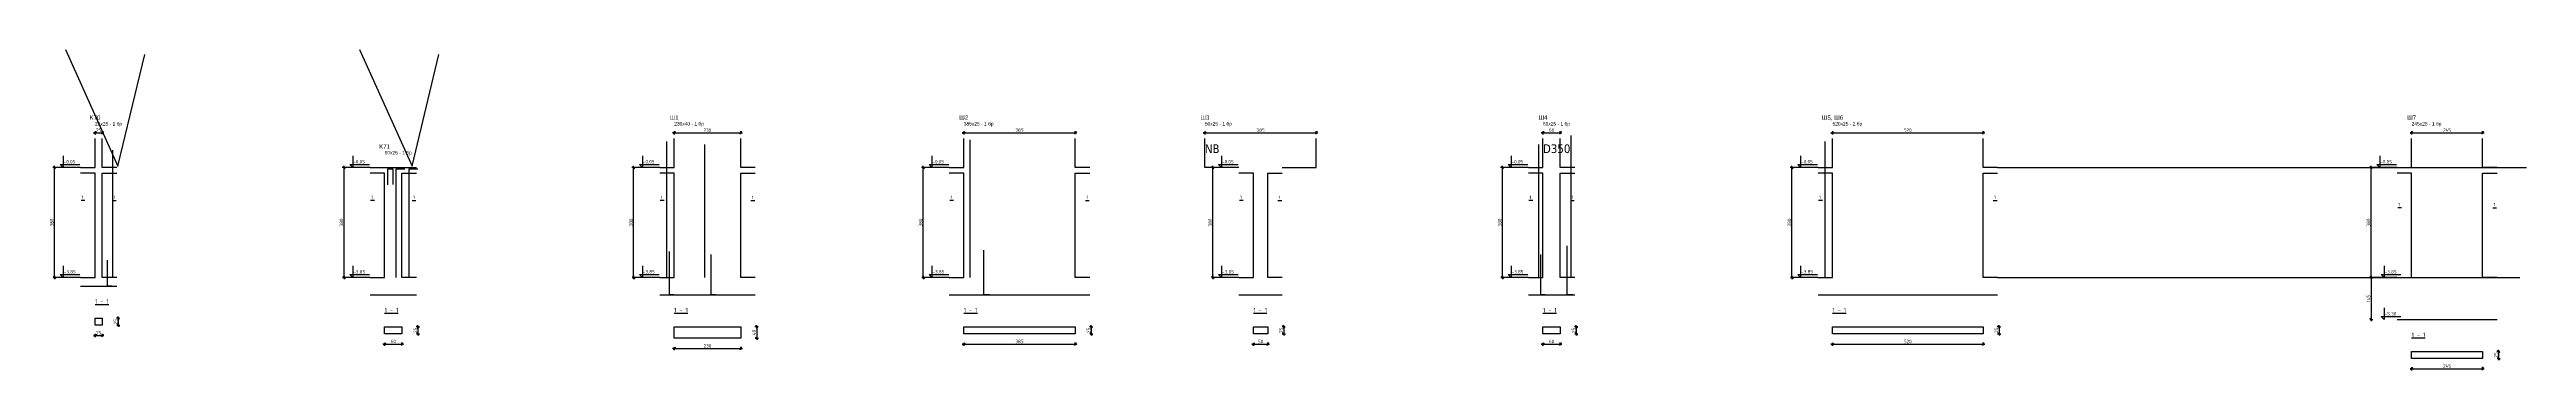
# Model space of a CAD drawing. Header units: millimetres. Extents: x 879 to 91735, y -13728 to 454.
# Drawn here: x 77071 to 85624, y -5974 to -4865 of the extents above; entities that cross this region are included whole.
import ezdxf
from ezdxf.enums import TextEntityAlignment as Align

# ---------------------------------------------------------------- set-up
doc = ezdxf.new("R2010")
doc.units = ezdxf.units.MM
doc.layers.add('1K_koti_razrezi', color=3, linetype='Continuous', lineweight=25)
doc.layers.add('1K_text-koloni', color=3, linetype='Continuous', lineweight=35)
for name, color, linetype in [('1K_SHA', 134, 'Continuous'), ('k_arm', 40, 'Continuous'), ('k_nadpisi', 8, 'Continuous'), ('KTX', 1, 'Continuous'), ('KTXTXT', 4, 'Continuous')]:
    doc.layers.add(name, color=color, linetype=linetype)
doc.styles.add('DIM', font='romans.shx', dxfattribs={"width": 0.85})
doc.styles.get("Standard").update_dxf_attribs({"font": 'TAHOMA.TTF'})
doc.styles.add('Z1', font='ARIAL.TTF')
doc.dimstyles.new('RAZR1', dxfattribs={"dimtxt": 12, "dimasz": 1, "dimexe": 0.3, "dimexo": 0, "dimgap": 0, "dimtad": 0, "dimrnd": 0.1, "dimzin": 14, "dimdsep": 46, "dimtxsty": 'DIM', "dimblk": 'DIM2', "dimcen": 0.09, "dimse1": 1, "dimse2": 1, "dimclrd": 256, "dimclre": 256, "dimclrt": 41, "dimadec": 8, "dimazin": 0, "dimtfac": 2.307692, "dimtix": 1, "dimtmove": 2, "dimatfit": 3, "dimldrblk": 'DIM2', "dimfxl": 0, "dimtvp": 0.769231, "dimtolj": 1, "dimtzin": 14, "dimarcsym": 0})

# ---------------------------------------------------------------- blocks, each defined once
blk = doc.blocks.new('DIM2')
for p, q in [((-5.7, 0), (5.7, 0)), ((4, 4), (-4, -4)), ((0, -5), (0, 6))]:
    blk.add_line(p, q)
blk = doc.blocks.new('*D455')
at = {"layer": '1K_koti_razrezi', "lineweight": -2}
blk.add_line((77228.9, -5852.6), (77251.9, -5852.6), dxfattribs=at)
at = {"layer": 'Defpoints', "color": 0}
for p in [(77227.9, -5817.6), (77252.9, -5817.6), (77252.9, -5852.6)]:
    blk.add_point(p, dxfattribs=at)
at = {"layer": '1K_koti_razrezi', "lineweight": -2, "rotation": 180}
blk.add_blockref('DIM2', (77227.9, -5852.6), dxfattribs=at)
at = {"layer": '1K_koti_razrezi', "lineweight": -2}
blk.add_blockref('DIM2', (77252.9, -5852.6), dxfattribs=at)
at = {"layer": '1K_koti_razrezi', "color": 41, "insert": (77240.4, -5843.4), "char_height": 12, "attachment_point": 5, "style": 'DIM'}
blk.add_mtext('\\A1;25', dxfattribs=at)
blk = doc.blocks.new('*D456')
at = {"layer": '1K_koti_razrezi', "lineweight": -2}
blk.add_line((77307.9, -5793.6), (77307.9, -5816.6), dxfattribs=at)
at = {"layer": 'Defpoints', "color": 0}
for p in [(77252.9, -5792.6), (77252.9, -5817.6), (77307.9, -5817.6)]:
    blk.add_point(p, dxfattribs=at)
at = {"layer": '1K_koti_razrezi', "lineweight": -2}
for p, rotation in [((77307.9, -5792.6), 90), ((77307.9, -5817.6), 270)]:
    blk.add_blockref('DIM2', p, dxfattribs=dict(at, rotation=rotation))
at = {"layer": '1K_koti_razrezi', "color": 41, "insert": (77298.7, -5805.1), "char_height": 12, "attachment_point": 5, "rotation": 90, "style": 'DIM'}
blk.add_mtext('\\A1;25', dxfattribs=at)
blk = doc.blocks.new('*D457')
at = {"layer": '1K_koti_razrezi', "lineweight": -2}
blk.add_line((77228.9, -5152.6), (77251.9, -5152.6), dxfattribs=at)
at = {"layer": 'Defpoints', "color": 0}
for p in [(77252.9, -5152.6), (77227.9, -5272.6), (77252.9, -5272.6)]:
    blk.add_point(p, dxfattribs=at)
at = {"layer": '1K_koti_razrezi', "lineweight": -2, "rotation": 180}
blk.add_blockref('DIM2', (77227.9, -5152.6), dxfattribs=at)
at = {"layer": '1K_koti_razrezi', "lineweight": -2}
blk.add_blockref('DIM2', (77252.9, -5152.6), dxfattribs=at)
at = {"layer": '1K_koti_razrezi', "color": 41, "insert": (77240.4, -5143.4), "char_height": 12, "attachment_point": 5, "style": 'DIM'}
blk.add_mtext('\\A1;25', dxfattribs=at)
blk = doc.blocks.new('*D458')
at = {"layer": '1K_koti_razrezi', "lineweight": -2}
blk.add_line((77087.9, -5651.6), (77087.9, -5273.6), dxfattribs=at)
at = {"layer": 'Defpoints', "color": 0}
for p in [(77087.9, -5272.6), (77177.9, -5272.6), (77177.9, -5652.6)]:
    blk.add_point(p, dxfattribs=at)
at = {"layer": '1K_koti_razrezi', "lineweight": -2}
for p, rotation in [((77087.9, -5272.6), 90), ((77087.9, -5652.6), 270)]:
    blk.add_blockref('DIM2', p, dxfattribs=dict(at, rotation=rotation))
at = {"layer": '1K_koti_razrezi', "color": 41, "insert": (77078.7, -5462.6), "char_height": 12, "attachment_point": 5, "rotation": 90, "style": 'DIM'}
blk.add_mtext('\\A1;380', dxfattribs=at)
blk = doc.blocks.new('*D459')
at = {"layer": '1K_koti_razrezi', "lineweight": -2}
blk.add_line((78228.9, -5882.6), (78286.9, -5882.6), dxfattribs=at)
at = {"layer": 'Defpoints', "color": 0}
for p in [(78227.9, -5847.6), (78287.9, -5847.6), (78287.9, -5882.6)]:
    blk.add_point(p, dxfattribs=at)
at = {"layer": '1K_koti_razrezi', "lineweight": -2, "rotation": 180}
blk.add_blockref('DIM2', (78227.9, -5882.6), dxfattribs=at)
at = {"layer": '1K_koti_razrezi', "lineweight": -2}
blk.add_blockref('DIM2', (78287.9, -5882.6), dxfattribs=at)
at = {"layer": '1K_koti_razrezi', "color": 41, "insert": (78257.9, -5873.4), "char_height": 12, "attachment_point": 5, "style": 'DIM'}
blk.add_mtext('\\A1;60', dxfattribs=at)
blk = doc.blocks.new('*D460')
at = {"layer": '1K_koti_razrezi', "lineweight": -2}
blk.add_line((78342.9, -5823.6), (78342.9, -5846.6), dxfattribs=at)
at = {"layer": 'Defpoints', "color": 0}
for p in [(78287.9, -5822.6), (78287.9, -5847.6), (78342.9, -5847.6)]:
    blk.add_point(p, dxfattribs=at)
at = {"layer": '1K_koti_razrezi', "lineweight": -2}
for p, rotation in [((78342.9, -5822.6), 90), ((78342.9, -5847.6), 270)]:
    blk.add_blockref('DIM2', p, dxfattribs=dict(at, rotation=rotation))
at = {"layer": '1K_koti_razrezi', "color": 41, "insert": (78333.7, -5835.1), "char_height": 12, "attachment_point": 5, "rotation": 90, "style": 'DIM'}
blk.add_mtext('\\A1;25', dxfattribs=at)
blk = doc.blocks.new('*D461')
at = {"layer": '1K_koti_razrezi', "lineweight": -2}
blk.add_line((78087.9, -5651.6), (78087.9, -5273.6), dxfattribs=at)
at = {"layer": 'Defpoints', "color": 0}
for p in [(78087.9, -5272.6), (78177.9, -5272.6), (78177.9, -5652.6)]:
    blk.add_point(p, dxfattribs=at)
at = {"layer": '1K_koti_razrezi', "lineweight": -2}
for p, rotation in [((78087.9, -5272.6), 90), ((78087.9, -5652.6), 270)]:
    blk.add_blockref('DIM2', p, dxfattribs=dict(at, rotation=rotation))
at = {"layer": '1K_koti_razrezi', "color": 41, "insert": (78078.7, -5462.6), "char_height": 12, "attachment_point": 5, "rotation": 90, "style": 'DIM'}
blk.add_mtext('\\A1;380', dxfattribs=at)
blk = doc.blocks.new('*D462')
at = {"layer": '1K_koti_razrezi', "lineweight": -2}
blk.add_line((79228.9, -5897.6), (79456.9, -5897.6), dxfattribs=at)
at = {"layer": 'Defpoints', "color": 0}
for p in [(79227.9, -5862.6), (79457.9, -5862.6), (79457.9, -5897.6)]:
    blk.add_point(p, dxfattribs=at)
at = {"layer": '1K_koti_razrezi', "lineweight": -2, "rotation": 180}
blk.add_blockref('DIM2', (79227.9, -5897.6), dxfattribs=at)
at = {"layer": '1K_koti_razrezi', "lineweight": -2}
blk.add_blockref('DIM2', (79457.9, -5897.6), dxfattribs=at)
at = {"layer": '1K_koti_razrezi', "color": 41, "insert": (79342.9, -5888.4), "char_height": 12, "attachment_point": 5, "style": 'DIM'}
blk.add_mtext('\\A1;230', dxfattribs=at)
blk = doc.blocks.new('*D463')
at = {"layer": '1K_koti_razrezi', "lineweight": -2}
blk.add_line((79512.9, -5823.6), (79512.9, -5861.6), dxfattribs=at)
at = {"layer": 'Defpoints', "color": 0}
for p in [(79457.9, -5822.6), (79457.9, -5862.6), (79512.9, -5862.6)]:
    blk.add_point(p, dxfattribs=at)
at = {"layer": '1K_koti_razrezi', "lineweight": -2}
for p, rotation in [((79512.9, -5822.6), 90), ((79512.9, -5862.6), 270)]:
    blk.add_blockref('DIM2', p, dxfattribs=dict(at, rotation=rotation))
at = {"layer": '1K_koti_razrezi', "color": 41, "insert": (79503.7, -5842.6), "char_height": 12, "attachment_point": 5, "rotation": 90, "style": 'DIM'}
blk.add_mtext('\\A1;40', dxfattribs=at)
blk = doc.blocks.new('*D464')
at = {"layer": '1K_koti_razrezi', "lineweight": -2}
blk.add_line((79228.9, -5152.6), (79456.9, -5152.6), dxfattribs=at)
at = {"layer": 'Defpoints', "color": 0}
for p in [(79457.9, -5152.6), (79227.9, -5272.6), (79457.9, -5272.6)]:
    blk.add_point(p, dxfattribs=at)
at = {"layer": '1K_koti_razrezi', "lineweight": -2, "rotation": 180}
blk.add_blockref('DIM2', (79227.9, -5152.6), dxfattribs=at)
at = {"layer": '1K_koti_razrezi', "lineweight": -2}
blk.add_blockref('DIM2', (79457.9, -5152.6), dxfattribs=at)
at = {"layer": '1K_koti_razrezi', "color": 41, "insert": (79342.9, -5143.4), "char_height": 12, "attachment_point": 5, "style": 'DIM'}
blk.add_mtext('\\A1;230', dxfattribs=at)
blk = doc.blocks.new('*D465')
at = {"layer": '1K_koti_razrezi', "lineweight": -2}
blk.add_line((79087.9, -5651.6), (79087.9, -5273.6), dxfattribs=at)
at = {"layer": 'Defpoints', "color": 0}
for p in [(79087.9, -5272.6), (79177.9, -5272.6), (79177.9, -5652.6)]:
    blk.add_point(p, dxfattribs=at)
at = {"layer": '1K_koti_razrezi', "lineweight": -2}
for p, rotation in [((79087.9, -5272.6), 90), ((79087.9, -5652.6), 270)]:
    blk.add_blockref('DIM2', p, dxfattribs=dict(at, rotation=rotation))
at = {"layer": '1K_koti_razrezi', "color": 41, "insert": (79078.7, -5462.6), "char_height": 12, "attachment_point": 5, "rotation": 90, "style": 'DIM'}
blk.add_mtext('\\A1;380', dxfattribs=at)
blk = doc.blocks.new('*D466')
at = {"layer": '1K_koti_razrezi', "lineweight": -2}
blk.add_line((80228.9, -5882.6), (80611.9, -5882.6), dxfattribs=at)
at = {"layer": 'Defpoints', "color": 0}
for p in [(80227.9, -5847.6), (80612.9, -5847.6), (80612.9, -5882.6)]:
    blk.add_point(p, dxfattribs=at)
at = {"layer": '1K_koti_razrezi', "lineweight": -2, "rotation": 180}
blk.add_blockref('DIM2', (80227.9, -5882.6), dxfattribs=at)
at = {"layer": '1K_koti_razrezi', "lineweight": -2}
blk.add_blockref('DIM2', (80612.9, -5882.6), dxfattribs=at)
at = {"layer": '1K_koti_razrezi', "color": 41, "insert": (80420.4, -5873.4), "char_height": 12, "attachment_point": 5, "style": 'DIM'}
blk.add_mtext('\\A1;385', dxfattribs=at)
blk = doc.blocks.new('*D467')
at = {"layer": '1K_koti_razrezi', "lineweight": -2}
blk.add_line((80667.9, -5823.6), (80667.9, -5846.6), dxfattribs=at)
at = {"layer": 'Defpoints', "color": 0}
for p in [(80612.9, -5822.6), (80612.9, -5847.6), (80667.9, -5847.6)]:
    blk.add_point(p, dxfattribs=at)
at = {"layer": '1K_koti_razrezi', "lineweight": -2}
for p, rotation in [((80667.9, -5822.6), 90), ((80667.9, -5847.6), 270)]:
    blk.add_blockref('DIM2', p, dxfattribs=dict(at, rotation=rotation))
at = {"layer": '1K_koti_razrezi', "color": 41, "insert": (80658.7, -5835.1), "char_height": 12, "attachment_point": 5, "rotation": 90, "style": 'DIM'}
blk.add_mtext('\\A1;25', dxfattribs=at)
blk = doc.blocks.new('*D468')
at = {"layer": '1K_koti_razrezi', "lineweight": -2}
blk.add_line((80228.9, -5152.6), (80611.9, -5152.6), dxfattribs=at)
at = {"layer": 'Defpoints', "color": 0}
for p in [(80612.9, -5152.6), (80227.9, -5272.6), (80612.9, -5272.6)]:
    blk.add_point(p, dxfattribs=at)
at = {"layer": '1K_koti_razrezi', "lineweight": -2, "rotation": 180}
blk.add_blockref('DIM2', (80227.9, -5152.6), dxfattribs=at)
at = {"layer": '1K_koti_razrezi', "lineweight": -2}
blk.add_blockref('DIM2', (80612.9, -5152.6), dxfattribs=at)
at = {"layer": '1K_koti_razrezi', "color": 41, "insert": (80420.4, -5143.4), "char_height": 12, "attachment_point": 5, "style": 'DIM'}
blk.add_mtext('\\A1;385', dxfattribs=at)
blk = doc.blocks.new('*D469')
at = {"layer": '1K_koti_razrezi', "lineweight": -2}
blk.add_line((80087.9, -5651.6), (80087.9, -5273.6), dxfattribs=at)
at = {"layer": 'Defpoints', "color": 0}
for p in [(80087.9, -5272.6), (80177.9, -5272.6), (80177.9, -5652.6)]:
    blk.add_point(p, dxfattribs=at)
at = {"layer": '1K_koti_razrezi', "lineweight": -2}
for p, rotation in [((80087.9, -5272.6), 90), ((80087.9, -5652.6), 270)]:
    blk.add_blockref('DIM2', p, dxfattribs=dict(at, rotation=rotation))
at = {"layer": '1K_koti_razrezi', "color": 41, "insert": (80078.7, -5462.6), "char_height": 12, "attachment_point": 5, "rotation": 90, "style": 'DIM'}
blk.add_mtext('\\A1;380', dxfattribs=at)
blk = doc.blocks.new('*D470')
at = {"layer": '1K_koti_razrezi', "lineweight": -2}
blk.add_line((81228.9, -5882.6), (81276.9, -5882.6), dxfattribs=at)
at = {"layer": 'Defpoints', "color": 0}
for p in [(81227.9, -5847.6), (81277.9, -5847.6), (81277.9, -5882.6)]:
    blk.add_point(p, dxfattribs=at)
at = {"layer": '1K_koti_razrezi', "lineweight": -2, "rotation": 180}
blk.add_blockref('DIM2', (81227.9, -5882.6), dxfattribs=at)
at = {"layer": '1K_koti_razrezi', "lineweight": -2}
blk.add_blockref('DIM2', (81277.9, -5882.6), dxfattribs=at)
at = {"layer": '1K_koti_razrezi', "color": 41, "insert": (81252.9, -5873.4), "char_height": 12, "attachment_point": 5, "style": 'DIM'}
blk.add_mtext('\\A1;50', dxfattribs=at)
blk = doc.blocks.new('*D471')
at = {"layer": '1K_koti_razrezi', "lineweight": -2}
blk.add_line((81332.9, -5823.6), (81332.9, -5846.6), dxfattribs=at)
at = {"layer": 'Defpoints', "color": 0}
for p in [(81277.9, -5822.6), (81277.9, -5847.6), (81332.9, -5847.6)]:
    blk.add_point(p, dxfattribs=at)
at = {"layer": '1K_koti_razrezi', "lineweight": -2}
for p, rotation in [((81332.9, -5822.6), 90), ((81332.9, -5847.6), 270)]:
    blk.add_blockref('DIM2', p, dxfattribs=dict(at, rotation=rotation))
at = {"layer": '1K_koti_razrezi', "color": 41, "insert": (81323.7, -5835.1), "char_height": 12, "attachment_point": 5, "rotation": 90, "style": 'DIM'}
blk.add_mtext('\\A1;25', dxfattribs=at)
blk = doc.blocks.new('*D472')
at = {"layer": '1K_koti_razrezi', "lineweight": -2}
blk.add_line((81061.4, -5152.6), (81444.4, -5152.6), dxfattribs=at)
at = {"layer": 'Defpoints', "color": 0}
for p in [(81445.4, -5152.6), (81060.4, -5272.6), (81445.4, -5272.6)]:
    blk.add_point(p, dxfattribs=at)
at = {"layer": '1K_koti_razrezi', "lineweight": -2, "rotation": 180}
blk.add_blockref('DIM2', (81060.4, -5152.6), dxfattribs=at)
at = {"layer": '1K_koti_razrezi', "lineweight": -2}
blk.add_blockref('DIM2', (81445.4, -5152.6), dxfattribs=at)
at = {"layer": '1K_koti_razrezi', "color": 41, "insert": (81252.9, -5143.4), "char_height": 12, "attachment_point": 5, "style": 'DIM'}
blk.add_mtext('\\A1;385', dxfattribs=at)
blk = doc.blocks.new('*D473')
at = {"layer": '1K_koti_razrezi', "lineweight": -2}
blk.add_line((81087.9, -5651.6), (81087.9, -5273.6), dxfattribs=at)
at = {"layer": 'Defpoints', "color": 0}
for p in [(81087.9, -5272.6), (81177.9, -5272.6), (81177.9, -5652.6)]:
    blk.add_point(p, dxfattribs=at)
at = {"layer": '1K_koti_razrezi', "lineweight": -2}
for p, rotation in [((81087.9, -5272.6), 90), ((81087.9, -5652.6), 270)]:
    blk.add_blockref('DIM2', p, dxfattribs=dict(at, rotation=rotation))
at = {"layer": '1K_koti_razrezi', "color": 41, "insert": (81078.7, -5462.6), "char_height": 12, "attachment_point": 5, "rotation": 90, "style": 'DIM'}
blk.add_mtext('\\A1;380', dxfattribs=at)
blk = doc.blocks.new('*D474')
at = {"layer": '1K_koti_razrezi', "lineweight": -2}
blk.add_line((82228.9, -5882.6), (82286.9, -5882.6), dxfattribs=at)
at = {"layer": 'Defpoints', "color": 0}
for p in [(82227.9, -5847.6), (82287.9, -5847.6), (82287.9, -5882.6)]:
    blk.add_point(p, dxfattribs=at)
at = {"layer": '1K_koti_razrezi', "lineweight": -2, "rotation": 180}
blk.add_blockref('DIM2', (82227.9, -5882.6), dxfattribs=at)
at = {"layer": '1K_koti_razrezi', "lineweight": -2}
blk.add_blockref('DIM2', (82287.9, -5882.6), dxfattribs=at)
at = {"layer": '1K_koti_razrezi', "color": 41, "insert": (82257.9, -5873.4), "char_height": 12, "attachment_point": 5, "style": 'DIM'}
blk.add_mtext('\\A1;60', dxfattribs=at)
blk = doc.blocks.new('*D475')
at = {"layer": '1K_koti_razrezi', "lineweight": -2}
blk.add_line((82342.9, -5823.6), (82342.9, -5846.6), dxfattribs=at)
at = {"layer": 'Defpoints', "color": 0}
for p in [(82287.9, -5822.6), (82287.9, -5847.6), (82342.9, -5847.6)]:
    blk.add_point(p, dxfattribs=at)
at = {"layer": '1K_koti_razrezi', "lineweight": -2}
for p, rotation in [((82342.9, -5822.6), 90), ((82342.9, -5847.6), 270)]:
    blk.add_blockref('DIM2', p, dxfattribs=dict(at, rotation=rotation))
at = {"layer": '1K_koti_razrezi', "color": 41, "insert": (82333.7, -5835.1), "char_height": 12, "attachment_point": 5, "rotation": 90, "style": 'DIM'}
blk.add_mtext('\\A1;25', dxfattribs=at)
blk = doc.blocks.new('*D476')
at = {"layer": '1K_koti_razrezi', "lineweight": -2}
blk.add_line((82228.9, -5152.6), (82286.9, -5152.6), dxfattribs=at)
at = {"layer": 'Defpoints', "color": 0}
for p in [(82287.9, -5152.6), (82227.9, -5272.6), (82287.9, -5272.6)]:
    blk.add_point(p, dxfattribs=at)
at = {"layer": '1K_koti_razrezi', "lineweight": -2, "rotation": 180}
blk.add_blockref('DIM2', (82227.9, -5152.6), dxfattribs=at)
at = {"layer": '1K_koti_razrezi', "lineweight": -2}
blk.add_blockref('DIM2', (82287.9, -5152.6), dxfattribs=at)
at = {"layer": '1K_koti_razrezi', "color": 41, "insert": (82257.9, -5143.4), "char_height": 12, "attachment_point": 5, "style": 'DIM'}
blk.add_mtext('\\A1;60', dxfattribs=at)
blk = doc.blocks.new('*D477')
at = {"layer": '1K_koti_razrezi', "lineweight": -2}
blk.add_line((82087.9, -5651.6), (82087.9, -5273.6), dxfattribs=at)
at = {"layer": 'Defpoints', "color": 0}
for p in [(82087.9, -5272.6), (82177.9, -5272.6), (82177.9, -5652.6)]:
    blk.add_point(p, dxfattribs=at)
at = {"layer": '1K_koti_razrezi', "lineweight": -2}
for p, rotation in [((82087.9, -5272.6), 90), ((82087.9, -5652.6), 270)]:
    blk.add_blockref('DIM2', p, dxfattribs=dict(at, rotation=rotation))
at = {"layer": '1K_koti_razrezi', "color": 41, "insert": (82078.7, -5462.6), "char_height": 12, "attachment_point": 5, "rotation": 90, "style": 'DIM'}
blk.add_mtext('\\A1;380', dxfattribs=at)
blk = doc.blocks.new('*D478')
at = {"layer": '1K_koti_razrezi', "lineweight": -2}
blk.add_line((83228.9, -5882.6), (83746.9, -5882.6), dxfattribs=at)
at = {"layer": 'Defpoints', "color": 0}
for p in [(83227.9, -5847.6), (83747.9, -5847.6), (83747.9, -5882.6)]:
    blk.add_point(p, dxfattribs=at)
at = {"layer": '1K_koti_razrezi', "lineweight": -2, "rotation": 180}
blk.add_blockref('DIM2', (83227.9, -5882.6), dxfattribs=at)
at = {"layer": '1K_koti_razrezi', "lineweight": -2}
blk.add_blockref('DIM2', (83747.9, -5882.6), dxfattribs=at)
at = {"layer": '1K_koti_razrezi', "color": 41, "insert": (83487.9, -5873.4), "char_height": 12, "attachment_point": 5, "style": 'DIM'}
blk.add_mtext('\\A1;520', dxfattribs=at)
blk = doc.blocks.new('*D479')
at = {"layer": '1K_koti_razrezi', "lineweight": -2}
blk.add_line((83802.9, -5823.6), (83802.9, -5846.6), dxfattribs=at)
at = {"layer": 'Defpoints', "color": 0}
for p in [(83747.9, -5822.6), (83747.9, -5847.6), (83802.9, -5847.6)]:
    blk.add_point(p, dxfattribs=at)
at = {"layer": '1K_koti_razrezi', "lineweight": -2}
for p, rotation in [((83802.9, -5822.6), 90), ((83802.9, -5847.6), 270)]:
    blk.add_blockref('DIM2', p, dxfattribs=dict(at, rotation=rotation))
at = {"layer": '1K_koti_razrezi', "color": 41, "insert": (83793.7, -5835.1), "char_height": 12, "attachment_point": 5, "rotation": 90, "style": 'DIM'}
blk.add_mtext('\\A1;25', dxfattribs=at)
blk = doc.blocks.new('*D480')
at = {"layer": '1K_koti_razrezi', "lineweight": -2}
blk.add_line((83228.9, -5152.6), (83746.9, -5152.6), dxfattribs=at)
at = {"layer": 'Defpoints', "color": 0}
for p in [(83747.9, -5152.6), (83227.9, -5272.6), (83747.9, -5272.6)]:
    blk.add_point(p, dxfattribs=at)
at = {"layer": '1K_koti_razrezi', "lineweight": -2, "rotation": 180}
blk.add_blockref('DIM2', (83227.9, -5152.6), dxfattribs=at)
at = {"layer": '1K_koti_razrezi', "lineweight": -2}
blk.add_blockref('DIM2', (83747.9, -5152.6), dxfattribs=at)
at = {"layer": '1K_koti_razrezi', "color": 41, "insert": (83487.9, -5143.4), "char_height": 12, "attachment_point": 5, "style": 'DIM'}
blk.add_mtext('\\A1;520', dxfattribs=at)
blk = doc.blocks.new('*D481')
at = {"layer": '1K_koti_razrezi', "lineweight": -2}
blk.add_line((83087.9, -5651.6), (83087.9, -5273.6), dxfattribs=at)
at = {"layer": 'Defpoints', "color": 0}
for p in [(83087.9, -5272.6), (83177.9, -5272.6), (83177.9, -5652.6)]:
    blk.add_point(p, dxfattribs=at)
at = {"layer": '1K_koti_razrezi', "lineweight": -2}
for p, rotation in [((83087.9, -5272.6), 90), ((83087.9, -5652.6), 270)]:
    blk.add_blockref('DIM2', p, dxfattribs=dict(at, rotation=rotation))
at = {"layer": '1K_koti_razrezi', "color": 41, "insert": (83078.7, -5462.6), "char_height": 12, "attachment_point": 5, "rotation": 90, "style": 'DIM'}
blk.add_mtext('\\A1;380', dxfattribs=at)
blk = doc.blocks.new('*D482')
at = {"layer": '1K_koti_razrezi', "lineweight": -2}
blk.add_line((85228.9, -5967.6), (85471.9, -5967.6), dxfattribs=at)
at = {"layer": 'Defpoints', "color": 0}
for p in [(85227.9, -5932.6), (85472.9, -5932.6), (85472.9, -5967.6)]:
    blk.add_point(p, dxfattribs=at)
at = {"layer": '1K_koti_razrezi', "lineweight": -2, "rotation": 180}
blk.add_blockref('DIM2', (85227.9, -5967.6), dxfattribs=at)
at = {"layer": '1K_koti_razrezi', "lineweight": -2}
blk.add_blockref('DIM2', (85472.9, -5967.6), dxfattribs=at)
at = {"layer": '1K_koti_razrezi', "color": 41, "insert": (85350.4, -5958.4), "char_height": 12, "attachment_point": 5, "style": 'DIM'}
blk.add_mtext('\\A1;245', dxfattribs=at)
blk = doc.blocks.new('*D483')
at = {"layer": '1K_koti_razrezi', "lineweight": -2}
blk.add_line((85527.9, -5908.6), (85527.9, -5931.6), dxfattribs=at)
at = {"layer": 'Defpoints', "color": 0}
for p in [(85472.9, -5907.6), (85472.9, -5932.6), (85527.9, -5932.6)]:
    blk.add_point(p, dxfattribs=at)
at = {"layer": '1K_koti_razrezi', "lineweight": -2}
for p, rotation in [((85527.9, -5907.6), 90), ((85527.9, -5932.6), 270)]:
    blk.add_blockref('DIM2', p, dxfattribs=dict(at, rotation=rotation))
at = {"layer": '1K_koti_razrezi', "color": 41, "insert": (85518.7, -5920.1), "char_height": 12, "attachment_point": 5, "rotation": 90, "style": 'DIM'}
blk.add_mtext('\\A1;25', dxfattribs=at)
blk = doc.blocks.new('*D484')
at = {"layer": '1K_koti_razrezi', "lineweight": -2}
blk.add_line((85228.9, -5152.6), (85471.9, -5152.6), dxfattribs=at)
at = {"layer": 'Defpoints', "color": 0}
for p in [(85472.9, -5152.6), (85227.9, -5272.6), (85472.9, -5272.6)]:
    blk.add_point(p, dxfattribs=at)
at = {"layer": '1K_koti_razrezi', "lineweight": -2, "rotation": 180}
blk.add_blockref('DIM2', (85227.9, -5152.6), dxfattribs=at)
at = {"layer": '1K_koti_razrezi', "lineweight": -2}
blk.add_blockref('DIM2', (85472.9, -5152.6), dxfattribs=at)
at = {"layer": '1K_koti_razrezi', "color": 41, "insert": (85350.4, -5143.4), "char_height": 12, "attachment_point": 5, "style": 'DIM'}
blk.add_mtext('\\A1;245', dxfattribs=at)
blk = doc.blocks.new('*D485')
at = {"layer": '1K_koti_razrezi', "lineweight": -2}
blk.add_line((85087.9, -5651.6), (85087.9, -5273.6), dxfattribs=at)
at = {"layer": 'Defpoints', "color": 0}
for p in [(85087.9, -5272.6), (85177.9, -5272.6), (85177.9, -5652.6)]:
    blk.add_point(p, dxfattribs=at)
at = {"layer": '1K_koti_razrezi', "lineweight": -2}
for p, rotation in [((85087.9, -5272.6), 90), ((85087.9, -5652.6), 270)]:
    blk.add_blockref('DIM2', p, dxfattribs=dict(at, rotation=rotation))
at = {"layer": '1K_koti_razrezi', "color": 41, "insert": (85078.7, -5462.6), "char_height": 12, "attachment_point": 5, "rotation": 90, "style": 'DIM'}
blk.add_mtext('\\A1;380', dxfattribs=at)
blk = doc.blocks.new('*D1462')
at = {"layer": '1K_koti_razrezi', "lineweight": -2}
blk.add_line((85087.9, -5653.6), (85087.9, -5796.6), dxfattribs=at)
at = {"layer": 'Defpoints', "color": 0}
for p in [(85259.6, -5652.6), (85087.9, -5797.6), (85259.6, -5797.6)]:
    blk.add_point(p, dxfattribs=at)
at = {"layer": '1K_koti_razrezi', "lineweight": -2}
for p, rotation in [((85087.9, -5652.6), 90), ((85087.9, -5797.6), 270)]:
    blk.add_blockref('DIM2', p, dxfattribs=dict(at, rotation=rotation))
at = {"layer": '1K_koti_razrezi', "color": 41, "insert": (85078.7, -5725.1), "char_height": 12, "attachment_point": 5, "rotation": 90, "style": 'DIM'}
blk.add_mtext('\\A1;145', dxfattribs=at)

msp = doc.modelspace()

# ---------------------------------------------------------------- linework, layer by layer
at = {"layer": '1K_koti_razrezi'}
for p, q in [((77177.915, -5272.606), (77087.915, -5272.606)), ((78177.915, -5272.606), (78087.915, -5272.606)), ((79177.915, -5272.606), (79087.915, -5272.606)), ((80177.915, -5272.606), (80087.915, -5272.606)), ((81177.915, -5272.606), (81087.915, -5272.606)), ((82177.915, -5272.606), (82087.915, -5272.606)), ((83177.915, -5272.606), (83087.915, -5272.606)), ((85177.915, -5272.606), (85087.915, -5272.606)), ((77177.915, -5652.606), (77087.915, -5652.606)), ((78177.915, -5652.606), (78087.915, -5652.606)), ((79177.915, -5652.606), (79087.915, -5652.606)), ((80177.915, -5652.606), (80087.915, -5652.606)), ((81177.915, -5652.606), (81087.915, -5652.606)), ((82177.915, -5652.606), (82087.915, -5652.606)), ((83177.915, -5652.606), (83087.915, -5652.606)), ((85177.915, -5652.606), (85087.915, -5652.606))]:
    msp.add_line(p, q, dxfattribs=at)
at = {"layer": '1K_SHA'}
for p, q in [((78177.915, -5272.606), (78337.915, -5272.606)), ((77177.915, -5682.606), (77302.915, -5682.606)), ((78177.915, -5712.606), (78337.915, -5712.606)), ((79177.915, -5712.606), (79507.915, -5712.606)), ((80177.915, -5712.606), (80662.915, -5712.606)), ((81177.915, -5712.606), (81327.915, -5712.606)), ((82177.915, -5712.606), (82337.915, -5712.606)), ((83177.915, -5712.606), (83797.915, -5712.606)), ((85177.915, -5797.606), (85522.915, -5797.606))]:
    msp.add_line(p, q, dxfattribs=at)
for points in [[(77177.915, -5272.606), (77227.915, -5272.606), (77227.915, -5172.606)], [(77302.915, -5272.606), (77252.915, -5272.606), (77252.915, -5172.606)], [(79177.915, -5272.606), (79227.915, -5272.606), (79227.915, -5172.606)], [(79202.915, -5652.606), (79202.915, -5272.606), (79202.915, -5182.606)], [(79333.652, -5652.606), (79333.652, -5272.606), (79333.652, -5192.606)], [(79507.915, -5272.606), (79457.915, -5272.606), (79457.915, -5172.606)], [(80177.915, -5272.606), (80227.915, -5272.606), (80227.915, -5172.606)], [(80250.053, -5652.606), (80250.053, -5272.606), (80250.053, -5177.606)], [(80662.915, -5272.606), (80612.915, -5272.606), (80612.915, -5172.606)], [(81177.915, -5272.606), (81060.415, -5272.606), (81060.415, -5172.606)], [(81327.915, -5272.606), (81445.415, -5272.606), (81445.415, -5172.606)], [(82177.915, -5272.606), (82227.915, -5272.606), (82227.915, -5172.606)], [(82337.915, -5272.606), (82287.915, -5272.606), (82287.915, -5172.606)], [(83177.915, -5272.606), (83227.915, -5272.606), (83227.915, -5172.606)], [(83797.915, -5272.606), (83747.915, -5272.606), (83747.915, -5172.606)], [(85177.915, -5272.606), (85227.915, -5272.606), (85227.915, -5172.606)], [(85522.915, -5272.606), (85472.915, -5272.606), (85472.915, -5172.606)], [(77177.915, -5652.606), (77227.915, -5652.606), (77227.915, -5292.606), (77177.915, -5292.606)], [(77302.915, -5652.606), (77252.915, -5652.606), (77252.915, -5292.606), (77302.915, -5292.606)], [(78177.915, -5652.606), (78227.915, -5652.606), (78227.915, -5292.606), (78177.915, -5292.606)], [(78337.915, -5652.606), (78287.915, -5652.606), (78287.915, -5292.606), (78337.915, -5292.606)], [(79177.915, -5652.606), (79227.915, -5652.606), (79227.915, -5292.606), (79177.915, -5292.606)], [(79507.915, -5652.606), (79457.915, -5652.606), (79457.915, -5292.606), (79507.915, -5292.606)], [(80177.915, -5652.606), (80227.915, -5652.606), (80227.915, -5292.606), (80177.915, -5292.606)], [(80662.915, -5652.606), (80612.915, -5652.606), (80612.915, -5292.606), (80662.915, -5292.606)], [(81177.915, -5652.606), (81227.915, -5652.606), (81227.915, -5292.606), (81177.915, -5292.606)], [(81327.915, -5652.606), (81277.915, -5652.606), (81277.915, -5292.606), (81327.915, -5292.606)], [(82177.915, -5652.606), (82227.915, -5652.606), (82227.915, -5292.606), (82177.915, -5292.606)], [(82337.915, -5652.606), (82287.915, -5652.606), (82287.915, -5292.606), (82337.915, -5292.606)], [(83177.915, -5652.606), (83227.915, -5652.606), (83227.915, -5292.606), (83177.915, -5292.606)], [(83797.915, -5652.606), (83747.915, -5652.606), (83747.915, -5292.606), (83797.915, -5292.606)], [(85177.915, -5652.606), (85227.915, -5652.606), (85227.915, -5292.606), (85177.915, -5292.606)], [(85522.915, -5652.606), (85472.915, -5652.606), (85472.915, -5292.606), (85522.915, -5292.606)], [(80317.113, -5712.606), (80297.113, -5712.606), (80297.113, -5652.606), (80297.113, -5557.606)], [(79226.359, -5712.606), (79211.359, -5712.606), (79211.359, -5652.606), (79211.359, -5562.606)], [(79370.126, -5712.606), (79355.126, -5712.606), (79355.126, -5652.606), (79355.126, -5572.606)], [(77227.915, -5792.606), (77252.915, -5792.606), (77252.915, -5817.606), (77227.915, -5817.606), (77227.915, -5792.606)], [(78227.915, -5822.606), (78287.915, -5822.606), (78287.915, -5847.606), (78227.915, -5847.606), (78227.915, -5822.606)], [(79227.915, -5822.606), (79457.915, -5822.606), (79457.915, -5862.606), (79227.915, -5862.606), (79227.915, -5822.606)], [(80227.915, -5822.606), (80612.915, -5822.606), (80612.915, -5847.606), (80227.915, -5847.606), (80227.915, -5822.606)], [(81227.915, -5822.606), (81277.915, -5822.606), (81277.915, -5847.606), (81227.915, -5847.606), (81227.915, -5822.606)], [(82227.915, -5822.606), (82287.915, -5822.606), (82287.915, -5847.606), (82227.915, -5847.606), (82227.915, -5822.606)], [(83227.915, -5822.606), (83747.915, -5822.606), (83747.915, -5847.606), (83227.915, -5847.606), (83227.915, -5822.606)], [(85227.915, -5907.606), (85472.915, -5907.606), (85472.915, -5932.606), (85227.915, -5932.606), (85227.915, -5907.606)]]:
    msp.add_lwpolyline(points, dxfattribs=at)
at = {"layer": 'k_arm'}
for points in [[(77289.704, -5652.606), (77289.704, -5272.606), (77289.704, -5212.606)], [(82213.265, -5652.606), (82213.265, -5272.606), (82213.265, -5192.606)], [(82325.252, -5652.606), (82325.252, -5272.606), (82325.252, -5162.606)], [(83202.915, -5652.606), (83202.915, -5272.606), (83202.915, -5182.606)], [(78239.184, -5332.217), (78239.184, -5276.883), (78256.46, -5276.883), (78256.46, -5331.04)], [(78267.959, -5652.606), (78267.959, -5277.606), (78297.959, -5277.606)], [(78312.915, -5652.606), (78312.915, -5277.606)], [(78312.915, -5277.606), (78342.915, -5277.606)], [(83797.915, -5272.606), (85624.355, -5272.606)], [(82331.235, -5712.606), (82311.235, -5712.606), (82311.235, -5652.606), (82311.235, -5542.606)], [(77286.058, -5682.606), (77271.058, -5682.606), (77271.058, -5652.606), (77271.058, -5592.606)], [(82235.556, -5712.606), (82220.556, -5712.606), (82220.556, -5652.606), (82220.556, -5572.606)], [(83797.915, -5652.606), (85601.145, -5652.606)]]:
    msp.add_lwpolyline(points, dxfattribs=at)
at = {"layer": 'k_nadpisi'}
for points in [[(77126.374, -4865.184), (77307.193, -5267.838), (77400.29, -4882.429)], [(78141.758, -4865.184), (78322.577, -5267.838), (78415.675, -4882.429)]]:
    msp.add_lwpolyline(points, dxfattribs=at)
at = {"layer": 'KTX'}
for p, q in [((77192.915, -5386.606), (77179.715, -5386.606)), ((77287.915, -5386.606), (77301.115, -5386.606)), ((78192.915, -5386.606), (78179.715, -5386.606)), ((78322.915, -5386.606), (78336.115, -5386.606)), ((79192.915, -5386.606), (79179.715, -5386.606)), ((79492.915, -5386.606), (79506.115, -5386.606)), ((80192.915, -5386.606), (80179.715, -5386.606)), ((80647.915, -5386.606), (80661.115, -5386.606)), ((81192.915, -5386.606), (81179.715, -5386.606)), ((81312.915, -5386.606), (81326.115, -5386.606)), ((82192.915, -5386.606), (82179.715, -5386.606)), ((82322.915, -5386.606), (82336.115, -5386.606)), ((83192.915, -5386.606), (83179.715, -5386.606)), ((83782.915, -5386.606), (83796.115, -5386.606)), ((85192.915, -5412.106), (85179.715, -5412.106)), ((85507.915, -5412.106), (85521.115, -5412.106))]:
    msp.add_line(p, q, dxfattribs=at)
for points in [[(77117.915, -5232.606), (77117.915, -5272.606), (77107.915, -5262.606), (77175.915, -5262.606)], [(78117.915, -5232.606), (78117.915, -5272.606), (78107.915, -5262.606), (78175.915, -5262.606)], [(79117.915, -5232.606), (79117.915, -5272.606), (79107.915, -5262.606), (79175.915, -5262.606)], [(80117.915, -5232.606), (80117.915, -5272.606), (80107.915, -5262.606), (80175.915, -5262.606)], [(81117.915, -5232.606), (81117.915, -5272.606), (81107.915, -5262.606), (81175.915, -5262.606)], [(82117.915, -5232.606), (82117.915, -5272.606), (82107.915, -5262.606), (82175.915, -5262.606)], [(83117.915, -5232.606), (83117.915, -5272.606), (83107.915, -5262.606), (83175.915, -5262.606)], [(85117.915, -5232.606), (85117.915, -5272.606), (85107.915, -5262.606), (85175.915, -5262.606)], [(77117.915, -5612.606), (77117.915, -5652.606), (77107.915, -5642.606), (77175.915, -5642.606)], [(78117.915, -5612.606), (78117.915, -5652.606), (78107.915, -5642.606), (78175.915, -5642.606)], [(79117.915, -5612.606), (79117.915, -5652.606), (79107.915, -5642.606), (79175.915, -5642.606)], [(80117.915, -5612.606), (80117.915, -5652.606), (80107.915, -5642.606), (80175.915, -5642.606)], [(81117.915, -5612.606), (81117.915, -5652.606), (81107.915, -5642.606), (81175.915, -5642.606)], [(82117.915, -5612.606), (82117.915, -5652.606), (82107.915, -5642.606), (82175.915, -5642.606)], [(83117.915, -5612.606), (83117.915, -5652.606), (83107.915, -5642.606), (83175.915, -5642.606)], [(85132.915, -5612.606), (85132.915, -5652.606), (85122.915, -5642.606), (85190.915, -5642.606)], [(85132.915, -5757.606), (85132.915, -5797.606), (85122.915, -5787.606), (85190.915, -5787.606)]]:
    msp.add_lwpolyline(points, dxfattribs=at)

# ---------------------------------------------------------------- texts
at = {"layer": '1K_text-koloni', "style": 'Z1'}
for s, p in [('K70', (77227.915, -5092.606)), ('Ш1', (79227.915, -5092.606)), ('Ш2', (80227.915, -5092.606)), ('Ш3', (81060.415, -5092.606)), ('Ш4', (82227.915, -5092.606)), ('Ш5, Ш6', (83227.915, -5092.606)), ('Ш7', (85227.915, -5092.606)), ('K71', (78227.915, -5192.606))]:
    msp.add_text(s, height=15, dxfattribs=at).set_placement(p, align=Align.TOP_CENTER)
for s, p in [('25x25 - 1 бр', (77227.915, -5127.606)), ('230x40 - 1 бр', (79227.915, -5127.606)), ('385x25 - 1 бр', (80227.915, -5127.606)), ('50x25 - 1 бр', (81060.415, -5127.606)), ('60x25 - 1 бр', (82227.915, -5127.606)), ('520x25 - 2 бр', (83227.915, -5127.606)), ('245x25 - 1 бр', (85227.915, -5127.606)), ('60x25 - 1 бр', (78227.915, -5227.606))]:
    msp.add_text(s, height=12, dxfattribs=at).set_placement(p)
at = {"layer": '1K_text-koloni'}
for s, p in [('NB', (81060.415, -5222.606)), ('D350', (82227.915, -5222.606))]:
    msp.add_text(s, height=30, dxfattribs=at).set_placement(p)
at = {"layer": 'KTXTXT', "style": 'DIM', "width": 0.85}
for s, height, p in [('-0,05', 12, (77119.915, -5258.606)), ('-0,05', 12, (78119.915, -5258.606)), ('-0,05', 12, (79119.915, -5258.606)), ('-0,05', 12, (80119.915, -5258.606)), ('-0,05', 12, (81119.915, -5258.606)), ('-0,05', 12, (82119.915, -5258.606)), ('-0,05', 12, (83119.915, -5258.606)), ('-0,05', 12, (85119.915, -5258.606)), ('1', 12, (77181.715, -5381.606)), ('1', 12, (77290.858, -5381.606)), ('1', 12, (78181.715, -5381.606)), ('1', 12, (78325.858, -5381.606)), ('1', 12, (79181.715, -5381.606)), ('1', 12, (79495.858, -5381.606)), ('1', 12, (80181.715, -5381.606)), ('1', 12, (80650.858, -5381.606)), ('1', 12, (81181.715, -5381.606)), ('1', 12, (81315.858, -5381.606)), ('1', 12, (82181.715, -5381.606)), ('1', 12, (82325.858, -5381.606)), ('1', 12, (83181.715, -5381.606)), ('1', 12, (83785.858, -5381.606)), ('1', 12, (85181.715, -5407.106)), ('1', 12, (85510.858, -5407.106)), ('-3,85', 12, (77119.915, -5638.606)), ('-3,85', 12, (78119.915, -5638.606)), ('-3,85', 12, (79119.915, -5638.606)), ('-3,85', 12, (80119.915, -5638.606)), ('-3,85', 12, (81119.915, -5638.606)), ('-3,85', 12, (82119.915, -5638.606)), ('-3,85', 12, (83119.915, -5638.606)), ('-3,85', 12, (85134.915, -5638.606)), ('%%U1 - 1', 15, (77227.915, -5742.606)), ('%%U1 - 1', 15, (78227.915, -5772.606)), ('%%U1 - 1', 15, (79227.915, -5772.606)), ('%%U1 - 1', 15, (80227.915, -5772.606)), ('%%U1 - 1', 15, (81227.915, -5772.606)), ('%%U1 - 1', 15, (82227.915, -5772.606)), ('%%U1 - 1', 15, (83227.915, -5772.606)), ('-5,30', 12, (85134.915, -5783.606)), ('%%U1 - 1', 15, (85227.915, -5857.606))]:
    msp.add_text(s, height=height, dxfattribs=at).set_placement(p)

# ---------------------------------------------------------------- dimensions: what is measured, and where the dimension line sits
at = {"layer": '1K_koti_razrezi'}
for base, p1, p2, picture, middle in [((77252.915, -5152.606), (77227.915, -5272.606), (77252.915, -5272.606), '*D457', (77240.415, -5143.375)), ((79457.915, -5152.606), (79227.915, -5272.606), (79457.915, -5272.606), '*D464', (79342.915, -5143.375)), ((80612.915, -5152.606), (80227.915, -5272.606), (80612.915, -5272.606), '*D468', (80420.415, -5143.375)), ((81445.415, -5152.606), (81060.415, -5272.606), (81445.415, -5272.606), '*D472', (81252.915, -5143.375)), ((82287.915, -5152.606), (82227.915, -5272.606), (82287.915, -5272.606), '*D476', (82257.915, -5143.375)), ((83747.915, -5152.606), (83227.915, -5272.606), (83747.915, -5272.606), '*D480', (83487.915, -5143.375)), ((85472.915, -5152.606), (85227.915, -5272.606), (85472.915, -5272.606), '*D484', (85350.415, -5143.375)), ((77252.915, -5852.606), (77227.915, -5817.606), (77252.915, -5817.606), '*D455', (77240.415, -5843.375)), ((78287.915, -5882.606), (78227.915, -5847.606), (78287.915, -5847.606), '*D459', (78257.915, -5873.375)), ((79457.915, -5897.606), (79227.915, -5862.606), (79457.915, -5862.606), '*D462', (79342.915, -5888.375)), ((80612.915, -5882.606), (80227.915, -5847.606), (80612.915, -5847.606), '*D466', (80420.415, -5873.375)), ((81277.915, -5882.606), (81227.915, -5847.606), (81277.915, -5847.606), '*D470', (81252.915, -5873.375)), ((82287.915, -5882.606), (82227.915, -5847.606), (82287.915, -5847.606), '*D474', (82257.915, -5873.375)), ((83747.915, -5882.606), (83227.915, -5847.606), (83747.915, -5847.606), '*D478', (83487.915, -5873.375)), ((85472.915, -5967.606), (85227.915, -5932.606), (85472.915, -5932.606), '*D482', (85350.415, -5958.375))]:
    dim = msp.add_linear_dim(base=base, p1=p1, p2=p2, dimstyle='RAZR1', dxfattribs=at)
    dim.commit()
    dim.dimension.update_dxf_attribs({"geometry": picture, "text_midpoint": middle})
for base, p1, p2, picture, middle in [((77087.915, -5272.606), (77177.915, -5652.606), (77177.915, -5272.606), '*D458', (77078.684, -5462.606)), ((78087.915, -5272.606), (78177.915, -5652.606), (78177.915, -5272.606), '*D461', (78078.684, -5462.606)), ((79087.915, -5272.606), (79177.915, -5652.606), (79177.915, -5272.606), '*D465', (79078.684, -5462.606)), ((80087.915, -5272.606), (80177.915, -5652.606), (80177.915, -5272.606), '*D469', (80078.684, -5462.606)), ((81087.915, -5272.606), (81177.915, -5652.606), (81177.915, -5272.606), '*D473', (81078.684, -5462.606)), ((82087.915, -5272.606), (82177.915, -5652.606), (82177.915, -5272.606), '*D477', (82078.684, -5462.606)), ((83087.915, -5272.606), (83177.915, -5652.606), (83177.915, -5272.606), '*D481', (83078.684, -5462.606)), ((85087.915, -5272.606), (85177.915, -5652.606), (85177.915, -5272.606), '*D485', (85078.684, -5462.606)), ((85087.915, -5797.606), (85259.577, -5652.606), (85259.577, -5797.606), '*D1462', (85078.684, -5725.106)), ((77307.915, -5817.606), (77252.915, -5792.606), (77252.915, -5817.606), '*D456', (77298.684, -5805.106)), ((78342.915, -5847.606), (78287.915, -5822.606), (78287.915, -5847.606), '*D460', (78333.684, -5835.106)), ((79512.915, -5862.606), (79457.915, -5822.606), (79457.915, -5862.606), '*D463', (79503.684, -5842.606)), ((80667.915, -5847.606), (80612.915, -5822.606), (80612.915, -5847.606), '*D467', (80658.684, -5835.106)), ((81332.915, -5847.606), (81277.915, -5822.606), (81277.915, -5847.606), '*D471', (81323.684, -5835.106)), ((82342.915, -5847.606), (82287.915, -5822.606), (82287.915, -5847.606), '*D475', (82333.684, -5835.106)), ((83802.915, -5847.606), (83747.915, -5822.606), (83747.915, -5847.606), '*D479', (83793.684, -5835.106)), ((85527.915, -5932.606), (85472.915, -5907.606), (85472.915, -5932.606), '*D483', (85518.684, -5920.106))]:
    dim = msp.add_linear_dim(base=base, p1=p1, p2=p2, angle=90, dimstyle='RAZR1', dxfattribs=at)
    dim.commit()
    dim.dimension.update_dxf_attribs({"geometry": picture, "text_midpoint": middle})

doc.saveas('drawing.dxf')
